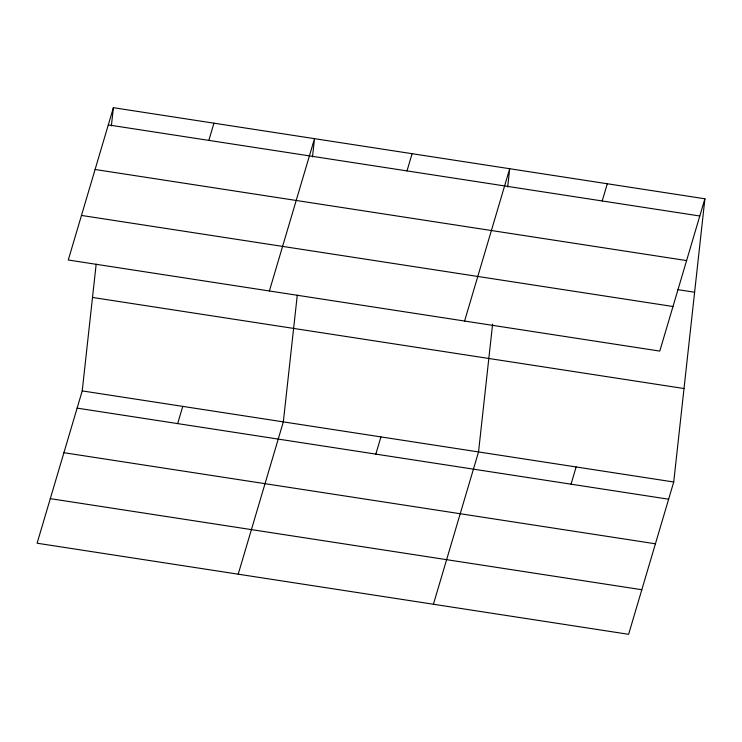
<?xml version="1.0" encoding="UTF-8"?>
<svg xmlns="http://www.w3.org/2000/svg" width="742" height="742" viewBox="0 0 742 742"><rect width="100%" height="100%" fill="white"/><g stroke="black" fill="none" stroke-linecap="round" stroke-linejoin="round"><path stroke-width="1.11" d="M704.9 198.782L659.777 351.096L68.273 260.006L113.387 107.692L704.9 198.782L673.727 481.994L628.613 634.308L37.1 543.218L82.223 390.904L96.163 264.198M111.383 125.927L113.387 107.692M297.273 295.168L283.333 421.873L238.21 574.187M312.493 156.896L314.506 138.661L269.383 290.975M492.605 324.078L478.534 451.934L433.411 604.248M507.695 186.956L509.698 168.722L464.585 321.036M208.845 140.396L213.946 123.181M177.672 423.608L182.773 406.393M407.006 170.91L412.098 153.687M375.832 454.123L380.934 436.899M602.198 200.961L607.299 183.747M571.034 484.174L576.135 466.959M108.286 124.906L699.799 215.996M95.078 169.491L686.591 260.581M677.594 289.612L694.614 292.237M81.472 215.43L672.985 306.511M92.509 297.449L684.013 388.53M82.223 390.904L673.727 481.994M77.122 408.119L668.635 499.208M63.914 452.703L655.427 543.793M50.308 498.643L641.821 589.723"/></g></svg>
